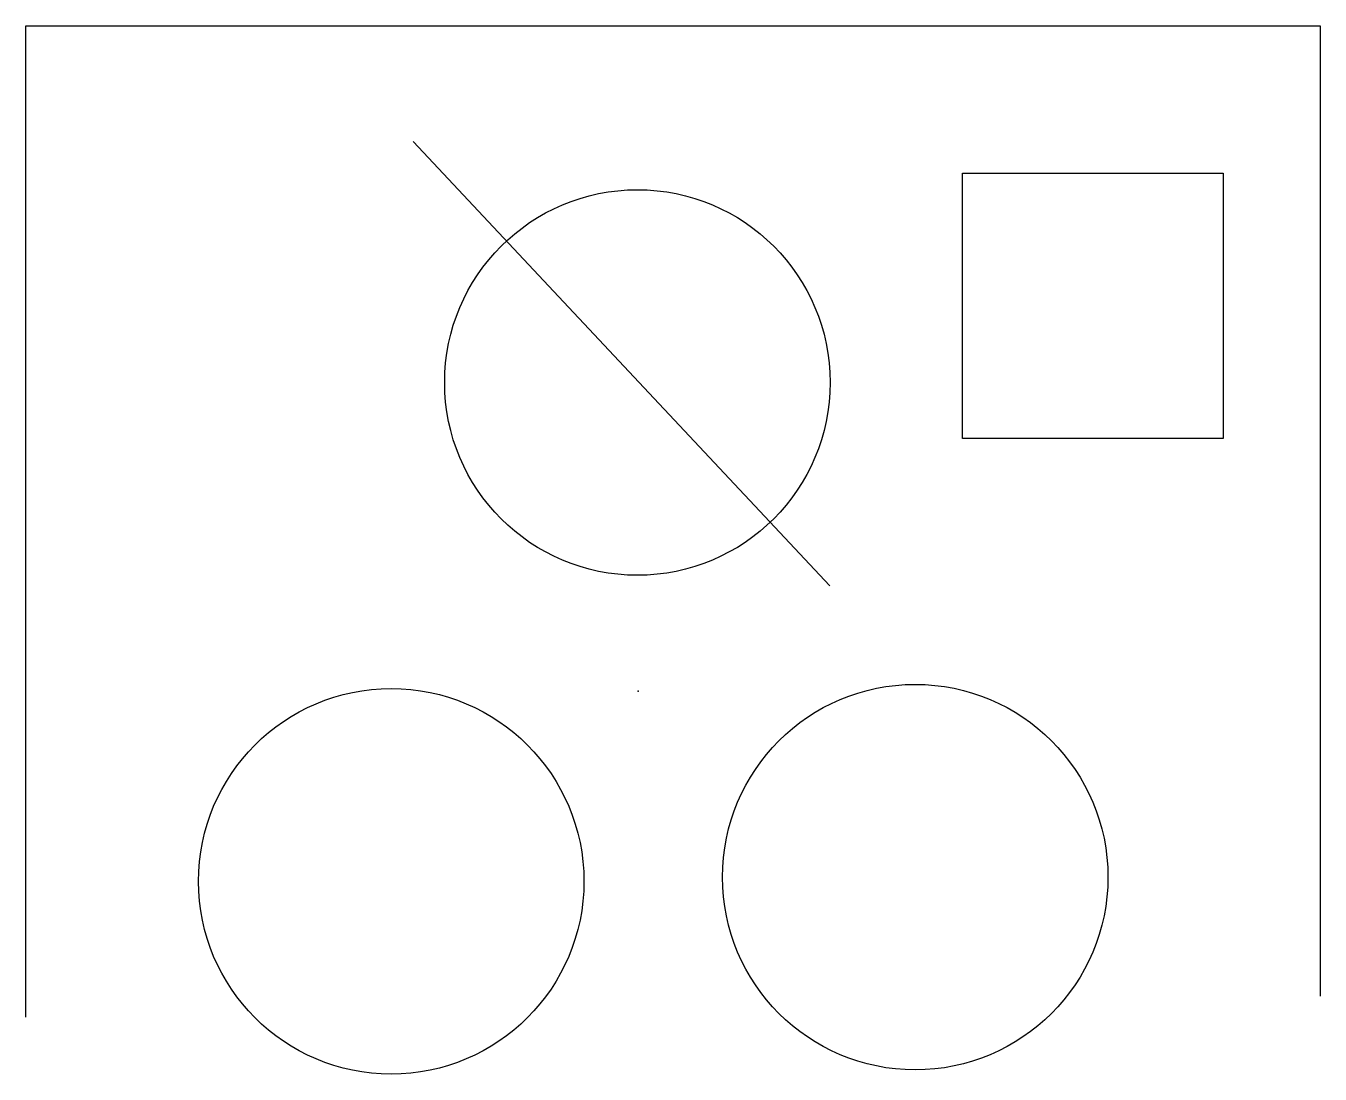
# Model space of a CAD drawing. Header units: millimetres. Extents: x 310 to 4339, y 923 to 4186.
import ezdxf

# ---------------------------------------------------------------- set-up
doc = ezdxf.new("R2010")
doc.units = ezdxf.units.MM
doc.layers.add('areas-Two', color=7, linetype='Continuous')
doc.layers.add('objects-One', color=7, linetype='Continuous')

msp = doc.modelspace()

# ---------------------------------------------------------------- linework, layer by layer
at = {"ltscale": 100}
msp.add_point((2216.707119, 2115.393199), dxfattribs=at)
at = {"layer": 'areas-Two', "ltscale": 100}
msp.add_line((1515.720668, 3825.275992), (2812.87313, 2442.956953), dxfattribs=at)
msp.add_lwpolyline([(310.286128, 1099.945581), (310.286128, 4185.596082), (4339.320222, 4185.596082), (4339.320222, 1165.45833)], dxfattribs=at)
msp.add_lwpolyline([(3225.603459, 3727.006866), (4037.961567, 3727.006866), (4037.961567, 2901.546208), (3225.603459, 2901.546208)], close=True, dxfattribs=at)
at = {"layer": 'objects-One', "ltscale": 100}
for centre in [(2213.989868, 3075.713316), (3078.758153, 1536.163716), (1447.490705, 1523.061166)]:
    msp.add_circle(centre, 600, dxfattribs=at)

doc.saveas('drawing.dxf')
